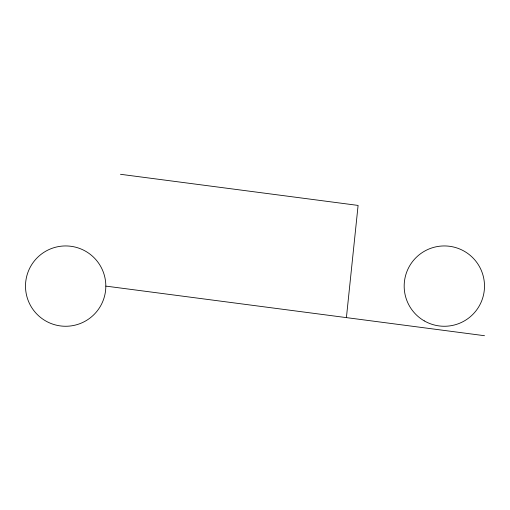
<?xml version="1.0" encoding="UTF-8"?>
<svg xmlns="http://www.w3.org/2000/svg" width="510" height="510" viewBox="0 0 510 510"><rect width="100%" height="100%" fill="white"/><g stroke="black" fill="none" stroke-linecap="round" stroke-linejoin="round"><path stroke-width="0.76" d="M346.411 317.622L358.096 205.422L120.475 174.292M105.825 286.104A40.162 40.162 0 0 1 45.581 320.886A40.162 40.162 0 0 1 45.581 251.322A40.162 40.162 0 0 1 105.825 286.104L484.5 335.707M424.256 320.886A40.162 40.162 0 0 0 484.5 286.104A40.162 40.162 0 0 0 424.256 251.322A40.162 40.162 0 0 0 424.256 320.886"/></g></svg>
